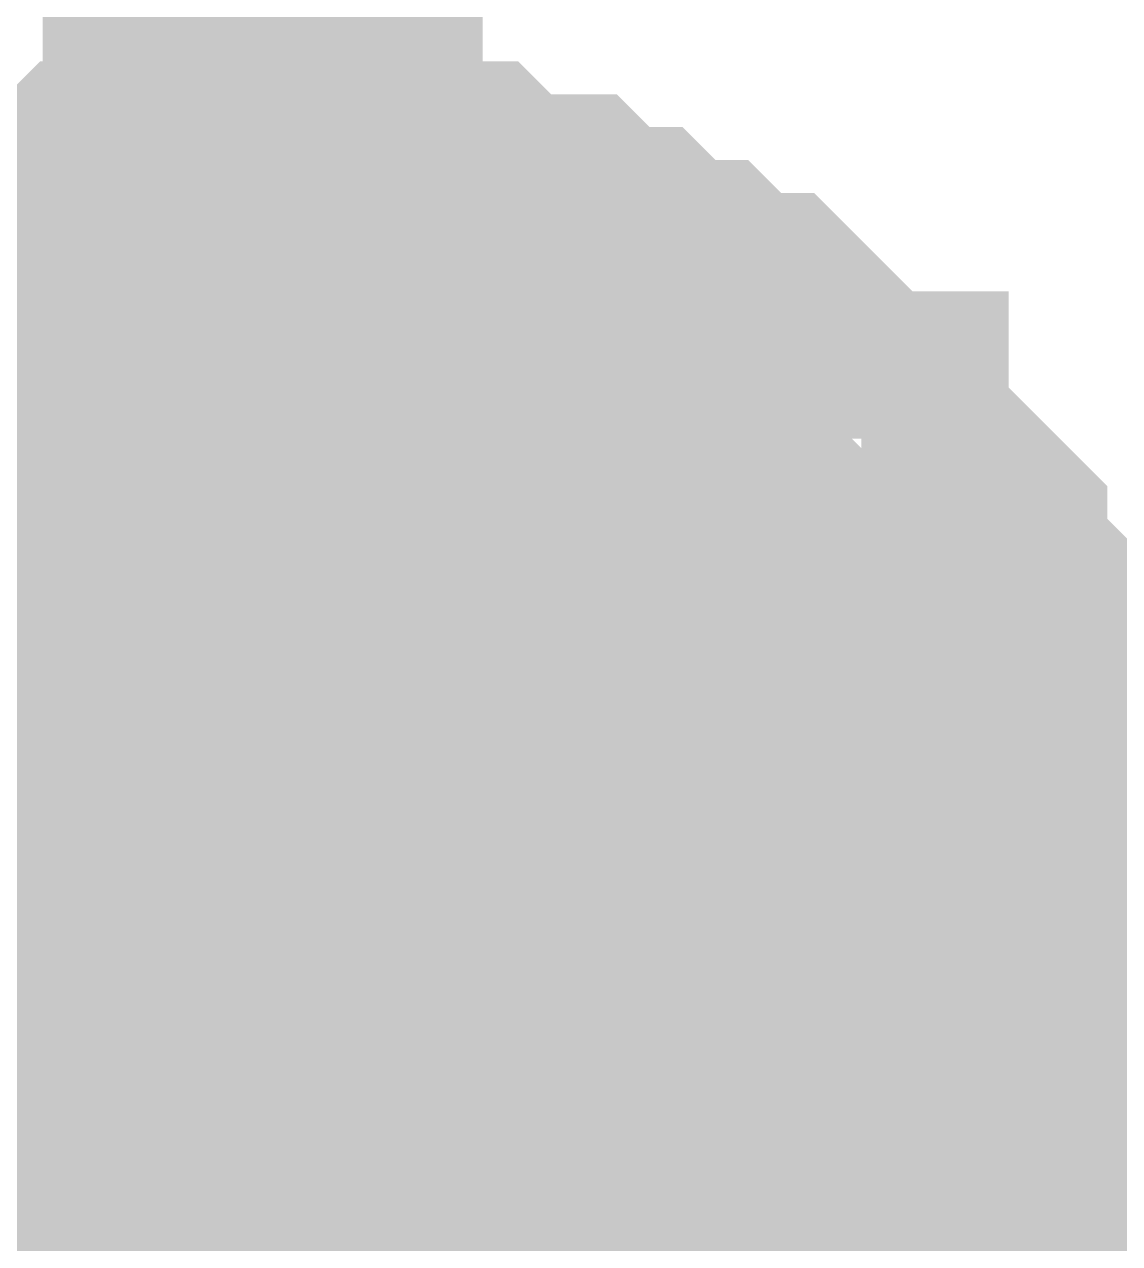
# Model space of a CAD drawing. Header units: inches. Extents: x 0 to 594, y 0 to 420.
# Drawn here: x 482.339 to 483.086, y 149.834 to 150.665 of the extents above; entities that cross this region are included whole.
import ezdxf

# ---------------------------------------------------------------- set-up
doc = ezdxf.new("R2010")
doc.units = ezdxf.units.IN
doc.layers.add('Sheet', color=255, linetype='Continuous')

msp = doc.modelspace()

# ---------------------------------------------------------------- linework, layer by layer
at = {"layer": 'Sheet'}
for points in [[(482.50181, 154.09556, 0.29972, 0.29972, 0), (482.50181, 149.9968, 0.29972, 0.29972, 0)], [(482.18824, 150.37756, 0.29972, 0.29972, 0), (482.21063, 150.39996, 0.29972, 0.29972, 0), (482.23303, 150.39996, 0.29972, 0.29972, 0), (482.25543, 150.42236, 0.29972, 0.29972, 0), (482.27783, 150.42236, 0.29972, 0.29972, 0), (482.30023, 150.44475, 0.29972, 0.29972, 0), (482.32263, 150.44475, 0.29972, 0.29972, 0), (482.32263, 150.46715, 0.29972, 0.29972, 0), (482.36742, 150.46715, 0.29972, 0.29972, 0), (482.38982, 150.46715, 0.29972, 0.29972, 0), (482.41222, 150.48955, 0.29972, 0.29972, 0), (482.43462, 150.48955, 0.29972, 0.29972, 0), (482.45701, 150.48955, 0.29972, 0.29972, 0), (482.47941, 150.48955, 0.29972, 0.29972, 0), (482.50181, 150.48955, 0.29972, 0.29972, 0)], [(482.18824, 150.37756, 0.29972, 0.29972, 0), (482.21063, 150.39996, 0.29972, 0.29972, 0), (482.23303, 150.39996, 0.29972, 0.29972, 0), (482.25543, 150.42236, 0.29972, 0.29972, 0), (482.27783, 150.42236, 0.29972, 0.29972, 0), (482.30023, 150.44475, 0.29972, 0.29972, 0), (482.32263, 150.44475, 0.29972, 0.29972, 0), (482.32263, 150.46715, 0.29972, 0.29972, 0), (482.36742, 150.46715, 0.29972, 0.29972, 0), (482.38982, 150.46715, 0.29972, 0.29972, 0), (482.41222, 150.48955, 0.29972, 0.29972, 0), (482.43462, 150.48955, 0.29972, 0.29972, 0), (482.45701, 150.48955, 0.29972, 0.29972, 0), (482.47941, 150.48955, 0.29972, 0.29972, 0), (482.50181, 150.48955, 0.29972, 0.29972, 0)], [(482.18824, 150.37756, 0.29972, 0.29972, 0), (482.21063, 150.39996, 0.29972, 0.29972, 0), (482.23303, 150.39996, 0.29972, 0.29972, 0), (482.25543, 150.42236, 0.29972, 0.29972, 0), (482.27783, 150.42236, 0.29972, 0.29972, 0), (482.30023, 150.44475, 0.29972, 0.29972, 0), (482.32263, 150.44475, 0.29972, 0.29972, 0), (482.32263, 150.46715, 0.29972, 0.29972, 0), (482.36742, 150.46715, 0.29972, 0.29972, 0), (482.38982, 150.46715, 0.29972, 0.29972, 0), (482.41222, 150.48955, 0.29972, 0.29972, 0), (482.43462, 150.48955, 0.29972, 0.29972, 0), (482.45701, 150.48955, 0.29972, 0.29972, 0), (482.47941, 150.48955, 0.29972, 0.29972, 0), (482.50181, 150.48955, 0.29972, 0.29972, 0)], [(482.18824, 150.37756, 0.29972, 0.29972, 0), (482.21063, 150.39996, 0.29972, 0.29972, 0), (482.23303, 150.39996, 0.29972, 0.29972, 0), (482.25543, 150.42236, 0.29972, 0.29972, 0), (482.27783, 150.42236, 0.29972, 0.29972, 0), (482.30023, 150.44475, 0.29972, 0.29972, 0), (482.32263, 150.44475, 0.29972, 0.29972, 0), (482.32263, 150.46715, 0.29972, 0.29972, 0), (482.36742, 150.46715, 0.29972, 0.29972, 0), (482.38982, 150.46715, 0.29972, 0.29972, 0), (482.41222, 150.48955, 0.29972, 0.29972, 0), (482.43462, 150.48955, 0.29972, 0.29972, 0), (482.45701, 150.48955, 0.29972, 0.29972, 0), (482.47941, 150.48955, 0.29972, 0.29972, 0), (482.50181, 150.48955, 0.29972, 0.29972, 0)], [(482.18824, 150.37756, 0.29972, 0.29972, 0), (482.21063, 150.39996, 0.29972, 0.29972, 0), (482.23303, 150.39996, 0.29972, 0.29972, 0), (482.25543, 150.42236, 0.29972, 0.29972, 0), (482.27783, 150.42236, 0.29972, 0.29972, 0), (482.30023, 150.44475, 0.29972, 0.29972, 0), (482.32263, 150.44475, 0.29972, 0.29972, 0), (482.32263, 150.46715, 0.29972, 0.29972, 0), (482.36742, 150.46715, 0.29972, 0.29972, 0), (482.38982, 150.46715, 0.29972, 0.29972, 0), (482.41222, 150.48955, 0.29972, 0.29972, 0), (482.43462, 150.48955, 0.29972, 0.29972, 0), (482.45701, 150.48955, 0.29972, 0.29972, 0), (482.47941, 150.48955, 0.29972, 0.29972, 0), (482.50181, 150.48955, 0.29972, 0.29972, 0)], [(482.50181, 150.48955, 0.29972, 0.29972, 0), (482.50181, 150.48955, 0.29972, 0.29972, 0)], [(482.50181, 150.48955, 0.29972, 0.29972, 0), (482.52421, 150.48955, 0.29972, 0.29972, 0), (482.54661, 150.48955, 0.29972, 0.29972, 0), (482.5914, 150.48955, 0.29972, 0.29972, 0), (482.6138, 150.48955, 0.29972, 0.29972, 0), (482.6362, 150.46715, 0.29972, 0.29972, 0), (482.6586, 150.46715, 0.29972, 0.29972, 0), (482.681, 150.46715, 0.29972, 0.29972, 0), (482.70339, 150.44475, 0.29972, 0.29972, 0), (482.72579, 150.44475, 0.29972, 0.29972, 0), (482.74819, 150.42236, 0.29972, 0.29972, 0), (482.77059, 150.42236, 0.29972, 0.29972, 0), (482.79299, 150.39996, 0.29972, 0.29972, 0), (482.81539, 150.39996, 0.29972, 0.29972, 0), (482.83778, 150.37756, 0.29972, 0.29972, 0), (482.86018, 150.35516, 0.29972, 0.29972, 0), (482.86018, 150.33276, 0.29972, 0.29972, 0), (482.88258, 150.33276, 0.29972, 0.29972, 0), (482.90498, 150.31037, 0.29972, 0.29972, 0), (482.92738, 150.28797, 0.29972, 0.29972, 0), (482.92738, 150.26557, 0.29972, 0.29972, 0), (482.94977, 150.24317, 0.29972, 0.29972, 0), (482.94977, 150.22078, 0.29972, 0.29972, 0), (482.97217, 150.19838, 0.29972, 0.29972, 0), (482.97217, 150.19838, 0.29972, 0.29972, 0), (482.99457, 150.17598, 0.29972, 0.29972, 0), (482.99457, 150.13119, 0.29972, 0.29972, 0), (482.99457, 150.10879, 0.29972, 0.29972, 0), (483.01697, 150.08639, 0.29972, 0.29972, 0), (483.01697, 150.06399, 0.29972, 0.29972, 0), (483.01697, 150.0416, 0.29972, 0.29972, 0), (483.01697, 150.0192, 0.29972, 0.29972, 0), (483.01697, 149.9968, 0.29972, 0.29972, 0)], [(482.50181, 150.48955, 0.29972, 0.29972, 0), (482.50181, 150.48955, 0.29972, 0.29972, 0)], [(482.50181, 150.48955, 0.29972, 0.29972, 0), (482.52421, 150.48955, 0.29972, 0.29972, 0), (482.54661, 150.48955, 0.29972, 0.29972, 0), (482.5914, 150.48955, 0.29972, 0.29972, 0), (482.6138, 150.48955, 0.29972, 0.29972, 0), (482.6362, 150.46715, 0.29972, 0.29972, 0), (482.6586, 150.46715, 0.29972, 0.29972, 0), (482.681, 150.46715, 0.29972, 0.29972, 0), (482.70339, 150.44475, 0.29972, 0.29972, 0), (482.72579, 150.44475, 0.29972, 0.29972, 0), (482.74819, 150.42236, 0.29972, 0.29972, 0), (482.77059, 150.42236, 0.29972, 0.29972, 0), (482.79299, 150.39996, 0.29972, 0.29972, 0), (482.81539, 150.39996, 0.29972, 0.29972, 0), (482.83778, 150.37756, 0.29972, 0.29972, 0), (482.86018, 150.35516, 0.29972, 0.29972, 0), (482.86018, 150.33276, 0.29972, 0.29972, 0), (482.88258, 150.33276, 0.29972, 0.29972, 0), (482.90498, 150.31037, 0.29972, 0.29972, 0), (482.92738, 150.28797, 0.29972, 0.29972, 0), (482.92738, 150.26557, 0.29972, 0.29972, 0), (482.94977, 150.24317, 0.29972, 0.29972, 0), (482.94977, 150.22078, 0.29972, 0.29972, 0), (482.97217, 150.19838, 0.29972, 0.29972, 0), (482.97217, 150.19838, 0.29972, 0.29972, 0), (482.99457, 150.17598, 0.29972, 0.29972, 0), (482.99457, 150.13119, 0.29972, 0.29972, 0), (482.99457, 150.10879, 0.29972, 0.29972, 0), (483.01697, 150.08639, 0.29972, 0.29972, 0), (483.01697, 150.06399, 0.29972, 0.29972, 0), (483.01697, 150.0416, 0.29972, 0.29972, 0), (483.01697, 150.0192, 0.29972, 0.29972, 0), (483.01697, 149.9968, 0.29972, 0.29972, 0)], [(482.50181, 150.48955, 0.29972, 0.29972, 0), (482.50181, 150.48955, 0.29972, 0.29972, 0)], [(482.50181, 150.48955, 0.29972, 0.29972, 0), (482.52421, 150.48955, 0.29972, 0.29972, 0), (482.54661, 150.48955, 0.29972, 0.29972, 0), (482.5914, 150.48955, 0.29972, 0.29972, 0), (482.6138, 150.48955, 0.29972, 0.29972, 0), (482.6362, 150.46715, 0.29972, 0.29972, 0), (482.6586, 150.46715, 0.29972, 0.29972, 0), (482.681, 150.46715, 0.29972, 0.29972, 0), (482.70339, 150.44475, 0.29972, 0.29972, 0), (482.72579, 150.44475, 0.29972, 0.29972, 0), (482.74819, 150.42236, 0.29972, 0.29972, 0), (482.77059, 150.42236, 0.29972, 0.29972, 0), (482.79299, 150.39996, 0.29972, 0.29972, 0), (482.81539, 150.39996, 0.29972, 0.29972, 0), (482.83778, 150.37756, 0.29972, 0.29972, 0), (482.86018, 150.35516, 0.29972, 0.29972, 0), (482.86018, 150.33276, 0.29972, 0.29972, 0), (482.88258, 150.33276, 0.29972, 0.29972, 0), (482.90498, 150.31037, 0.29972, 0.29972, 0), (482.92738, 150.28797, 0.29972, 0.29972, 0), (482.92738, 150.26557, 0.29972, 0.29972, 0), (482.94977, 150.24317, 0.29972, 0.29972, 0), (482.94977, 150.22078, 0.29972, 0.29972, 0), (482.97217, 150.19838, 0.29972, 0.29972, 0), (482.97217, 150.19838, 0.29972, 0.29972, 0), (482.99457, 150.17598, 0.29972, 0.29972, 0), (482.99457, 150.13119, 0.29972, 0.29972, 0), (482.99457, 150.10879, 0.29972, 0.29972, 0), (483.01697, 150.08639, 0.29972, 0.29972, 0), (483.01697, 150.06399, 0.29972, 0.29972, 0), (483.01697, 150.0416, 0.29972, 0.29972, 0), (483.01697, 150.0192, 0.29972, 0.29972, 0), (483.01697, 149.9968, 0.29972, 0.29972, 0)], [(482.50181, 150.48955, 0.29972, 0.29972, 0), (482.50181, 150.48955, 0.29972, 0.29972, 0)], [(482.50181, 150.48955, 0.29972, 0.29972, 0), (482.52421, 150.48955, 0.29972, 0.29972, 0), (482.54661, 150.48955, 0.29972, 0.29972, 0), (482.5914, 150.48955, 0.29972, 0.29972, 0), (482.6138, 150.48955, 0.29972, 0.29972, 0), (482.6362, 150.46715, 0.29972, 0.29972, 0), (482.6586, 150.46715, 0.29972, 0.29972, 0), (482.681, 150.46715, 0.29972, 0.29972, 0), (482.70339, 150.44475, 0.29972, 0.29972, 0), (482.72579, 150.44475, 0.29972, 0.29972, 0), (482.74819, 150.42236, 0.29972, 0.29972, 0), (482.77059, 150.42236, 0.29972, 0.29972, 0), (482.79299, 150.39996, 0.29972, 0.29972, 0), (482.81539, 150.39996, 0.29972, 0.29972, 0), (482.83778, 150.37756, 0.29972, 0.29972, 0), (482.86018, 150.35516, 0.29972, 0.29972, 0), (482.86018, 150.33276, 0.29972, 0.29972, 0), (482.88258, 150.33276, 0.29972, 0.29972, 0), (482.90498, 150.31037, 0.29972, 0.29972, 0), (482.92738, 150.28797, 0.29972, 0.29972, 0), (482.92738, 150.26557, 0.29972, 0.29972, 0), (482.94977, 150.24317, 0.29972, 0.29972, 0), (482.94977, 150.22078, 0.29972, 0.29972, 0), (482.97217, 150.19838, 0.29972, 0.29972, 0), (482.97217, 150.19838, 0.29972, 0.29972, 0), (482.99457, 150.17598, 0.29972, 0.29972, 0), (482.99457, 150.13119, 0.29972, 0.29972, 0), (482.99457, 150.10879, 0.29972, 0.29972, 0), (483.01697, 150.08639, 0.29972, 0.29972, 0), (483.01697, 150.06399, 0.29972, 0.29972, 0), (483.01697, 150.0416, 0.29972, 0.29972, 0), (483.01697, 150.0192, 0.29972, 0.29972, 0), (483.01697, 149.9968, 0.29972, 0.29972, 0)], [(482.50181, 150.48955, 0.29972, 0.29972, 0), (482.50181, 150.48955, 0.29972, 0.29972, 0)], [(482.50181, 150.48955, 0.29972, 0.29972, 0), (482.52421, 150.48955, 0.29972, 0.29972, 0), (482.54661, 150.48955, 0.29972, 0.29972, 0), (482.5914, 150.48955, 0.29972, 0.29972, 0), (482.6138, 150.48955, 0.29972, 0.29972, 0), (482.6362, 150.46715, 0.29972, 0.29972, 0), (482.6586, 150.46715, 0.29972, 0.29972, 0), (482.681, 150.46715, 0.29972, 0.29972, 0), (482.70339, 150.44475, 0.29972, 0.29972, 0), (482.72579, 150.44475, 0.29972, 0.29972, 0), (482.74819, 150.42236, 0.29972, 0.29972, 0), (482.77059, 150.42236, 0.29972, 0.29972, 0), (482.79299, 150.39996, 0.29972, 0.29972, 0), (482.81539, 150.39996, 0.29972, 0.29972, 0), (482.83778, 150.37756, 0.29972, 0.29972, 0), (482.86018, 150.35516, 0.29972, 0.29972, 0), (482.86018, 150.33276, 0.29972, 0.29972, 0), (482.88258, 150.33276, 0.29972, 0.29972, 0), (482.90498, 150.31037, 0.29972, 0.29972, 0), (482.92738, 150.28797, 0.29972, 0.29972, 0), (482.92738, 150.26557, 0.29972, 0.29972, 0), (482.94977, 150.24317, 0.29972, 0.29972, 0), (482.94977, 150.22078, 0.29972, 0.29972, 0), (482.97217, 150.19838, 0.29972, 0.29972, 0), (482.97217, 150.19838, 0.29972, 0.29972, 0), (482.99457, 150.17598, 0.29972, 0.29972, 0), (482.99457, 150.13119, 0.29972, 0.29972, 0), (482.99457, 150.10879, 0.29972, 0.29972, 0), (483.01697, 150.08639, 0.29972, 0.29972, 0), (483.01697, 150.06399, 0.29972, 0.29972, 0), (483.01697, 150.0416, 0.29972, 0.29972, 0), (483.01697, 150.0192, 0.29972, 0.29972, 0), (483.01697, 149.9968, 0.29972, 0.29972, 0)], [(482.27783, 150.42236, 0.09906, 0.09906, 0), (482.30023, 150.44475, 0.09906, 0.09906, 0), (482.32263, 150.44475, 0.09906, 0.09906, 0), (482.32263, 150.46715, 0.09906, 0.09906, 0), (482.36742, 150.46715, 0.09906, 0.09906, 0), (482.38982, 150.46715, 0.09906, 0.09906, 0), (482.41222, 150.48955, 0.09906, 0.09906, 0), (482.43462, 150.48955, 0.09906, 0.09906, 0), (482.45701, 150.48955, 0.09906, 0.09906, 0), (482.47941, 150.48955, 0.09906, 0.09906, 0), (482.50181, 150.48955, 0.09906, 0.09906, 0)], [(482.27783, 150.42236, 0.09906, 0.09906, 0), (482.30023, 150.44475, 0.09906, 0.09906, 0), (482.32263, 150.44475, 0.09906, 0.09906, 0), (482.32263, 150.46715, 0.09906, 0.09906, 0), (482.36742, 150.46715, 0.09906, 0.09906, 0), (482.38982, 150.46715, 0.09906, 0.09906, 0), (482.41222, 150.48955, 0.09906, 0.09906, 0), (482.43462, 150.48955, 0.09906, 0.09906, 0), (482.45701, 150.48955, 0.09906, 0.09906, 0), (482.47941, 150.48955, 0.09906, 0.09906, 0), (482.50181, 150.48955, 0.09906, 0.09906, 0)], [(482.27783, 150.42236, 0.09906, 0.09906, 0), (482.30023, 150.44475, 0.09906, 0.09906, 0), (482.32263, 150.44475, 0.09906, 0.09906, 0), (482.32263, 150.46715, 0.09906, 0.09906, 0), (482.36742, 150.46715, 0.09906, 0.09906, 0), (482.38982, 150.46715, 0.09906, 0.09906, 0), (482.41222, 150.48955, 0.09906, 0.09906, 0), (482.43462, 150.48955, 0.09906, 0.09906, 0), (482.45701, 150.48955, 0.09906, 0.09906, 0), (482.47941, 150.48955, 0.09906, 0.09906, 0), (482.50181, 150.48955, 0.09906, 0.09906, 0)], [(482.27783, 150.42236, 0.09906, 0.09906, 0), (482.30023, 150.44475, 0.09906, 0.09906, 0), (482.32263, 150.44475, 0.09906, 0.09906, 0), (482.32263, 150.46715, 0.09906, 0.09906, 0), (482.36742, 150.46715, 0.09906, 0.09906, 0), (482.38982, 150.46715, 0.09906, 0.09906, 0), (482.41222, 150.48955, 0.09906, 0.09906, 0), (482.43462, 150.48955, 0.09906, 0.09906, 0), (482.45701, 150.48955, 0.09906, 0.09906, 0), (482.47941, 150.48955, 0.09906, 0.09906, 0), (482.50181, 150.48955, 0.09906, 0.09906, 0)], [(482.27783, 150.42236, 0.09906, 0.09906, 0), (482.30023, 150.44475, 0.09906, 0.09906, 0), (482.32263, 150.44475, 0.09906, 0.09906, 0), (482.32263, 150.46715, 0.09906, 0.09906, 0), (482.36742, 150.46715, 0.09906, 0.09906, 0), (482.38982, 150.46715, 0.09906, 0.09906, 0), (482.41222, 150.48955, 0.09906, 0.09906, 0), (482.43462, 150.48955, 0.09906, 0.09906, 0), (482.45701, 150.48955, 0.09906, 0.09906, 0), (482.47941, 150.48955, 0.09906, 0.09906, 0), (482.50181, 150.48955, 0.09906, 0.09906, 0)], [(482.50181, 150.48955, 0.09906, 0.09906, 0), (482.50181, 150.48955, 0.09906, 0.09906, 0)], [(482.50181, 150.48955, 0.09906, 0.09906, 0), (482.52421, 150.48955, 0.09906, 0.09906, 0), (482.54661, 150.48955, 0.09906, 0.09906, 0), (482.5914, 150.48955, 0.09906, 0.09906, 0), (482.6138, 150.48955, 0.09906, 0.09906, 0), (482.6362, 150.46715, 0.09906, 0.09906, 0), (482.6586, 150.46715, 0.09906, 0.09906, 0), (482.681, 150.46715, 0.09906, 0.09906, 0), (482.70339, 150.44475, 0.09906, 0.09906, 0), (482.72579, 150.44475, 0.09906, 0.09906, 0), (482.74819, 150.42236, 0.09906, 0.09906, 0), (482.77059, 150.42236, 0.09906, 0.09906, 0), (482.79299, 150.39996, 0.09906, 0.09906, 0), (482.81539, 150.39996, 0.09906, 0.09906, 0), (482.83778, 150.37756, 0.09906, 0.09906, 0), (482.86018, 150.35516, 0.09906, 0.09906, 0), (482.86018, 150.33276, 0.09906, 0.09906, 0), (482.88258, 150.33276, 0.09906, 0.09906, 0), (482.90498, 150.31037, 0.09906, 0.09906, 0), (482.92738, 150.28797, 0.09906, 0.09906, 0), (482.92738, 150.26557, 0.09906, 0.09906, 0), (482.94977, 150.24317, 0.09906, 0.09906, 0), (482.94977, 150.22078, 0.09906, 0.09906, 0), (482.97217, 150.19838, 0.09906, 0.09906, 0), (482.97217, 150.19838, 0.09906, 0.09906, 0), (482.99457, 150.17598, 0.09906, 0.09906, 0), (482.99457, 150.13119, 0.09906, 0.09906, 0), (482.99457, 150.10879, 0.09906, 0.09906, 0), (483.01697, 150.08639, 0.09906, 0.09906, 0), (483.01697, 150.06399, 0.09906, 0.09906, 0), (483.01697, 150.0416, 0.09906, 0.09906, 0), (483.01697, 150.0192, 0.09906, 0.09906, 0), (483.01697, 149.9968, 0.09906, 0.09906, 0)], [(482.50181, 150.48955, 0.09906, 0.09906, 0), (482.50181, 150.48955, 0.09906, 0.09906, 0)], [(482.50181, 150.48955, 0.09906, 0.09906, 0), (482.52421, 150.48955, 0.09906, 0.09906, 0), (482.54661, 150.48955, 0.09906, 0.09906, 0), (482.5914, 150.48955, 0.09906, 0.09906, 0), (482.6138, 150.48955, 0.09906, 0.09906, 0), (482.6362, 150.46715, 0.09906, 0.09906, 0), (482.6586, 150.46715, 0.09906, 0.09906, 0), (482.681, 150.46715, 0.09906, 0.09906, 0), (482.70339, 150.44475, 0.09906, 0.09906, 0), (482.72579, 150.44475, 0.09906, 0.09906, 0), (482.74819, 150.42236, 0.09906, 0.09906, 0), (482.77059, 150.42236, 0.09906, 0.09906, 0), (482.79299, 150.39996, 0.09906, 0.09906, 0), (482.81539, 150.39996, 0.09906, 0.09906, 0), (482.83778, 150.37756, 0.09906, 0.09906, 0), (482.86018, 150.35516, 0.09906, 0.09906, 0), (482.86018, 150.33276, 0.09906, 0.09906, 0), (482.88258, 150.33276, 0.09906, 0.09906, 0), (482.90498, 150.31037, 0.09906, 0.09906, 0), (482.92738, 150.28797, 0.09906, 0.09906, 0), (482.92738, 150.26557, 0.09906, 0.09906, 0), (482.94977, 150.24317, 0.09906, 0.09906, 0), (482.94977, 150.22078, 0.09906, 0.09906, 0), (482.97217, 150.19838, 0.09906, 0.09906, 0), (482.97217, 150.19838, 0.09906, 0.09906, 0), (482.99457, 150.17598, 0.09906, 0.09906, 0), (482.99457, 150.13119, 0.09906, 0.09906, 0), (482.99457, 150.10879, 0.09906, 0.09906, 0), (483.01697, 150.08639, 0.09906, 0.09906, 0), (483.01697, 150.06399, 0.09906, 0.09906, 0), (483.01697, 150.0416, 0.09906, 0.09906, 0), (483.01697, 150.0192, 0.09906, 0.09906, 0), (483.01697, 149.9968, 0.09906, 0.09906, 0)], [(482.50181, 150.48955, 0.09906, 0.09906, 0), (482.50181, 150.48955, 0.09906, 0.09906, 0)], [(482.50181, 150.48955, 0.09906, 0.09906, 0), (482.52421, 150.48955, 0.09906, 0.09906, 0), (482.54661, 150.48955, 0.09906, 0.09906, 0), (482.5914, 150.48955, 0.09906, 0.09906, 0), (482.6138, 150.48955, 0.09906, 0.09906, 0), (482.6362, 150.46715, 0.09906, 0.09906, 0), (482.6586, 150.46715, 0.09906, 0.09906, 0), (482.681, 150.46715, 0.09906, 0.09906, 0), (482.70339, 150.44475, 0.09906, 0.09906, 0), (482.72579, 150.44475, 0.09906, 0.09906, 0), (482.74819, 150.42236, 0.09906, 0.09906, 0), (482.77059, 150.42236, 0.09906, 0.09906, 0), (482.79299, 150.39996, 0.09906, 0.09906, 0), (482.81539, 150.39996, 0.09906, 0.09906, 0), (482.83778, 150.37756, 0.09906, 0.09906, 0), (482.86018, 150.35516, 0.09906, 0.09906, 0), (482.86018, 150.33276, 0.09906, 0.09906, 0), (482.88258, 150.33276, 0.09906, 0.09906, 0), (482.90498, 150.31037, 0.09906, 0.09906, 0), (482.92738, 150.28797, 0.09906, 0.09906, 0), (482.92738, 150.26557, 0.09906, 0.09906, 0), (482.94977, 150.24317, 0.09906, 0.09906, 0), (482.94977, 150.22078, 0.09906, 0.09906, 0), (482.97217, 150.19838, 0.09906, 0.09906, 0), (482.97217, 150.19838, 0.09906, 0.09906, 0), (482.99457, 150.17598, 0.09906, 0.09906, 0), (482.99457, 150.13119, 0.09906, 0.09906, 0), (482.99457, 150.10879, 0.09906, 0.09906, 0), (483.01697, 150.08639, 0.09906, 0.09906, 0), (483.01697, 150.06399, 0.09906, 0.09906, 0), (483.01697, 150.0416, 0.09906, 0.09906, 0), (483.01697, 150.0192, 0.09906, 0.09906, 0), (483.01697, 149.9968, 0.09906, 0.09906, 0)], [(482.50181, 150.48955, 0.09906, 0.09906, 0), (482.50181, 150.48955, 0.09906, 0.09906, 0)], [(482.50181, 150.48955, 0.09906, 0.09906, 0), (482.52421, 150.48955, 0.09906, 0.09906, 0), (482.54661, 150.48955, 0.09906, 0.09906, 0), (482.5914, 150.48955, 0.09906, 0.09906, 0), (482.6138, 150.48955, 0.09906, 0.09906, 0), (482.6362, 150.46715, 0.09906, 0.09906, 0), (482.6586, 150.46715, 0.09906, 0.09906, 0), (482.681, 150.46715, 0.09906, 0.09906, 0), (482.70339, 150.44475, 0.09906, 0.09906, 0), (482.72579, 150.44475, 0.09906, 0.09906, 0), (482.74819, 150.42236, 0.09906, 0.09906, 0), (482.77059, 150.42236, 0.09906, 0.09906, 0), (482.79299, 150.39996, 0.09906, 0.09906, 0), (482.81539, 150.39996, 0.09906, 0.09906, 0), (482.83778, 150.37756, 0.09906, 0.09906, 0), (482.86018, 150.35516, 0.09906, 0.09906, 0), (482.86018, 150.33276, 0.09906, 0.09906, 0), (482.88258, 150.33276, 0.09906, 0.09906, 0), (482.90498, 150.31037, 0.09906, 0.09906, 0), (482.92738, 150.28797, 0.09906, 0.09906, 0), (482.92738, 150.26557, 0.09906, 0.09906, 0), (482.94977, 150.24317, 0.09906, 0.09906, 0), (482.94977, 150.22078, 0.09906, 0.09906, 0), (482.97217, 150.19838, 0.09906, 0.09906, 0), (482.97217, 150.19838, 0.09906, 0.09906, 0), (482.99457, 150.17598, 0.09906, 0.09906, 0), (482.99457, 150.13119, 0.09906, 0.09906, 0), (482.99457, 150.10879, 0.09906, 0.09906, 0), (483.01697, 150.08639, 0.09906, 0.09906, 0), (483.01697, 150.06399, 0.09906, 0.09906, 0), (483.01697, 150.0416, 0.09906, 0.09906, 0), (483.01697, 150.0192, 0.09906, 0.09906, 0), (483.01697, 149.9968, 0.09906, 0.09906, 0)], [(482.50181, 150.48955, 0.09906, 0.09906, 0), (482.50181, 150.48955, 0.09906, 0.09906, 0)], [(482.50181, 150.48955, 0.09906, 0.09906, 0), (482.52421, 150.48955, 0.09906, 0.09906, 0), (482.54661, 150.48955, 0.09906, 0.09906, 0), (482.5914, 150.48955, 0.09906, 0.09906, 0), (482.6138, 150.48955, 0.09906, 0.09906, 0), (482.6362, 150.46715, 0.09906, 0.09906, 0), (482.6586, 150.46715, 0.09906, 0.09906, 0), (482.681, 150.46715, 0.09906, 0.09906, 0), (482.70339, 150.44475, 0.09906, 0.09906, 0), (482.72579, 150.44475, 0.09906, 0.09906, 0), (482.74819, 150.42236, 0.09906, 0.09906, 0), (482.77059, 150.42236, 0.09906, 0.09906, 0), (482.79299, 150.39996, 0.09906, 0.09906, 0), (482.81539, 150.39996, 0.09906, 0.09906, 0), (482.83778, 150.37756, 0.09906, 0.09906, 0), (482.86018, 150.35516, 0.09906, 0.09906, 0), (482.86018, 150.33276, 0.09906, 0.09906, 0), (482.88258, 150.33276, 0.09906, 0.09906, 0), (482.90498, 150.31037, 0.09906, 0.09906, 0), (482.92738, 150.28797, 0.09906, 0.09906, 0), (482.92738, 150.26557, 0.09906, 0.09906, 0), (482.94977, 150.24317, 0.09906, 0.09906, 0), (482.94977, 150.22078, 0.09906, 0.09906, 0), (482.97217, 150.19838, 0.09906, 0.09906, 0), (482.97217, 150.19838, 0.09906, 0.09906, 0), (482.99457, 150.17598, 0.09906, 0.09906, 0), (482.99457, 150.13119, 0.09906, 0.09906, 0), (482.99457, 150.10879, 0.09906, 0.09906, 0), (483.01697, 150.08639, 0.09906, 0.09906, 0), (483.01697, 150.06399, 0.09906, 0.09906, 0), (483.01697, 150.0416, 0.09906, 0.09906, 0), (483.01697, 150.0192, 0.09906, 0.09906, 0), (483.01697, 149.9968, 0.09906, 0.09906, 0)], [(462.50023, 149.9968, 0.29972, 0.29972, 0), (470.00362, 149.9968, 0.29972, 0.29972, 0), (482.50181, 149.9968, 0.29972, 0.29972, 0), (490.0052, 149.9968, 0.29972, 0.29972, 0)], [(483.01697, 149.9968, 0.29972, 0.29972, 0), (483.01697, 149.9744, 0.29972, 0.29972, 0), (483.01697, 149.95201, 0.29972, 0.29972, 0), (483.01697, 149.90721, 0.29972, 0.29972, 0), (483.01697, 149.88481, 0.29972, 0.29972, 0), (482.99457, 149.86241, 0.29972, 0.29972, 0), (482.99457, 149.84002, 0.29972, 0.29972, 0), (482.99457, 149.81762, 0.29972, 0.29972, 0), (482.97217, 149.79522, 0.29972, 0.29972, 0), (482.97217, 149.77282, 0.29972, 0.29972, 0), (482.94977, 149.75043, 0.29972, 0.29972, 0), (482.94977, 149.72803, 0.29972, 0.29972, 0), (482.92738, 149.70563, 0.29972, 0.29972, 0), (482.92738, 149.68323, 0.29972, 0.29972, 0)], [(483.01697, 149.9968, 0.29972, 0.29972, 0), (483.01697, 149.9744, 0.29972, 0.29972, 0), (483.01697, 149.95201, 0.29972, 0.29972, 0), (483.01697, 149.90721, 0.29972, 0.29972, 0), (483.01697, 149.88481, 0.29972, 0.29972, 0), (482.99457, 149.86241, 0.29972, 0.29972, 0), (482.99457, 149.84002, 0.29972, 0.29972, 0), (482.99457, 149.81762, 0.29972, 0.29972, 0), (482.97217, 149.79522, 0.29972, 0.29972, 0), (482.97217, 149.77282, 0.29972, 0.29972, 0), (482.94977, 149.75043, 0.29972, 0.29972, 0), (482.94977, 149.72803, 0.29972, 0.29972, 0), (482.92738, 149.70563, 0.29972, 0.29972, 0), (482.92738, 149.68323, 0.29972, 0.29972, 0)], [(483.01697, 149.9968, 0.29972, 0.29972, 0), (483.01697, 149.9744, 0.29972, 0.29972, 0), (483.01697, 149.95201, 0.29972, 0.29972, 0), (483.01697, 149.90721, 0.29972, 0.29972, 0), (483.01697, 149.88481, 0.29972, 0.29972, 0), (482.99457, 149.86241, 0.29972, 0.29972, 0), (482.99457, 149.84002, 0.29972, 0.29972, 0), (482.99457, 149.81762, 0.29972, 0.29972, 0), (482.97217, 149.79522, 0.29972, 0.29972, 0), (482.97217, 149.77282, 0.29972, 0.29972, 0), (482.94977, 149.75043, 0.29972, 0.29972, 0), (482.94977, 149.72803, 0.29972, 0.29972, 0), (482.92738, 149.70563, 0.29972, 0.29972, 0), (482.92738, 149.68323, 0.29972, 0.29972, 0)], [(483.01697, 149.9968, 0.29972, 0.29972, 0), (483.01697, 149.9744, 0.29972, 0.29972, 0), (483.01697, 149.95201, 0.29972, 0.29972, 0), (483.01697, 149.90721, 0.29972, 0.29972, 0), (483.01697, 149.88481, 0.29972, 0.29972, 0), (482.99457, 149.86241, 0.29972, 0.29972, 0), (482.99457, 149.84002, 0.29972, 0.29972, 0), (482.99457, 149.81762, 0.29972, 0.29972, 0), (482.97217, 149.79522, 0.29972, 0.29972, 0), (482.97217, 149.77282, 0.29972, 0.29972, 0), (482.94977, 149.75043, 0.29972, 0.29972, 0), (482.94977, 149.72803, 0.29972, 0.29972, 0), (482.92738, 149.70563, 0.29972, 0.29972, 0), (482.92738, 149.68323, 0.29972, 0.29972, 0)], [(483.01697, 149.9968, 0.29972, 0.29972, 0), (483.01697, 149.9744, 0.29972, 0.29972, 0), (483.01697, 149.95201, 0.29972, 0.29972, 0), (483.01697, 149.90721, 0.29972, 0.29972, 0), (483.01697, 149.88481, 0.29972, 0.29972, 0), (482.99457, 149.86241, 0.29972, 0.29972, 0), (482.99457, 149.84002, 0.29972, 0.29972, 0), (482.99457, 149.81762, 0.29972, 0.29972, 0), (482.97217, 149.79522, 0.29972, 0.29972, 0), (482.97217, 149.77282, 0.29972, 0.29972, 0), (482.94977, 149.75043, 0.29972, 0.29972, 0), (482.94977, 149.72803, 0.29972, 0.29972, 0), (482.92738, 149.70563, 0.29972, 0.29972, 0), (482.92738, 149.68323, 0.29972, 0.29972, 0)], [(483.01697, 149.9968, 0.29972, 0.29972, 0), (483.01697, 149.9968, 0.29972, 0.29972, 0), (483.01697, 149.9968, 0.29972, 0.29972, 0), (483.01697, 149.9968, 0.29972, 0.29972, 0), (483.01697, 149.9968, 0.29972, 0.29972, 0), (483.01697, 149.9968, 0.29972, 0.29972, 0), (483.01697, 149.9968, 0.29972, 0.29972, 0), (483.01697, 149.9968, 0.29972, 0.29972, 0), (483.01697, 149.9968, 0.29972, 0.29972, 0), (483.01697, 149.9968, 0.29972, 0.29972, 0), (483.01697, 149.9968, 0.29972, 0.29972, 0), (483.01697, 149.9968, 0.29972, 0.29972, 0), (483.01697, 149.9968, 0.29972, 0.29972, 0), (483.01697, 149.9968, 0.29972, 0.29972, 0), (483.01697, 149.9968, 0.29972, 0.29972, 0), (483.01697, 149.9968, 0.29972, 0.29972, 0), (483.01697, 149.9968, 0.29972, 0.29972, 0), (483.01697, 149.9968, 0.29972, 0.29972, 0), (483.01697, 149.9968, 0.29972, 0.29972, 0), (483.01697, 149.9968, 0.29972, 0.29972, 0), (483.01697, 149.9968, 0.29972, 0.29972, 0), (483.01697, 149.9968, 0.29972, 0.29972, 0), (483.01697, 149.9968, 0.29972, 0.29972, 0), (483.01697, 149.9968, 0.29972, 0.29972, 0), (483.01697, 149.9968, 0.29972, 0.29972, 0), (483.01697, 149.9968, 0.29972, 0.29972, 0), (483.01697, 149.9968, 0.29972, 0.29972, 0), (483.01697, 149.9968, 0.29972, 0.29972, 0), (483.01697, 149.9968, 0.29972, 0.29972, 0), (483.01697, 149.9968, 0.29972, 0.29972, 0), (483.01697, 149.9968, 0.29972, 0.29972, 0), (483.01697, 149.9968, 0.29972, 0.29972, 0), (483.01697, 149.9968, 0.29972, 0.29972, 0)], [(483.01697, 149.9968, 0.29972, 0.29972, 0), (483.01697, 149.9968, 0.29972, 0.29972, 0)], [(483.01697, 149.9968, 0.29972, 0.29972, 0), (483.01697, 149.9968, 0.29972, 0.29972, 0), (483.01697, 149.9968, 0.29972, 0.29972, 0), (483.01697, 149.9968, 0.29972, 0.29972, 0), (483.01697, 149.9968, 0.29972, 0.29972, 0), (483.01697, 149.9968, 0.29972, 0.29972, 0), (483.01697, 149.9968, 0.29972, 0.29972, 0), (483.01697, 149.9968, 0.29972, 0.29972, 0), (483.01697, 149.9968, 0.29972, 0.29972, 0), (483.01697, 149.9968, 0.29972, 0.29972, 0), (483.01697, 149.9968, 0.29972, 0.29972, 0), (483.01697, 149.9968, 0.29972, 0.29972, 0), (483.01697, 149.9968, 0.29972, 0.29972, 0), (483.01697, 149.9968, 0.29972, 0.29972, 0), (483.01697, 149.9968, 0.29972, 0.29972, 0), (483.01697, 149.9968, 0.29972, 0.29972, 0), (483.01697, 149.9968, 0.29972, 0.29972, 0), (483.01697, 149.9968, 0.29972, 0.29972, 0), (483.01697, 149.9968, 0.29972, 0.29972, 0), (483.01697, 149.9968, 0.29972, 0.29972, 0), (483.01697, 149.9968, 0.29972, 0.29972, 0), (483.01697, 149.9968, 0.29972, 0.29972, 0), (483.01697, 149.9968, 0.29972, 0.29972, 0), (483.01697, 149.9968, 0.29972, 0.29972, 0), (483.01697, 149.9968, 0.29972, 0.29972, 0), (483.01697, 149.9968, 0.29972, 0.29972, 0), (483.01697, 149.9968, 0.29972, 0.29972, 0), (483.01697, 149.9968, 0.29972, 0.29972, 0), (483.01697, 149.9968, 0.29972, 0.29972, 0), (483.01697, 149.9968, 0.29972, 0.29972, 0), (483.01697, 149.9968, 0.29972, 0.29972, 0), (483.01697, 149.9968, 0.29972, 0.29972, 0), (483.01697, 149.9968, 0.29972, 0.29972, 0)], [(483.01697, 149.9968, 0.29972, 0.29972, 0), (483.01697, 149.9968, 0.29972, 0.29972, 0)], [(483.01697, 149.9968, 0.29972, 0.29972, 0), (483.01697, 149.9968, 0.29972, 0.29972, 0), (483.01697, 149.9968, 0.29972, 0.29972, 0), (483.01697, 149.9968, 0.29972, 0.29972, 0), (483.01697, 149.9968, 0.29972, 0.29972, 0), (483.01697, 149.9968, 0.29972, 0.29972, 0), (483.01697, 149.9968, 0.29972, 0.29972, 0), (483.01697, 149.9968, 0.29972, 0.29972, 0), (483.01697, 149.9968, 0.29972, 0.29972, 0), (483.01697, 149.9968, 0.29972, 0.29972, 0), (483.01697, 149.9968, 0.29972, 0.29972, 0), (483.01697, 149.9968, 0.29972, 0.29972, 0), (483.01697, 149.9968, 0.29972, 0.29972, 0), (483.01697, 149.9968, 0.29972, 0.29972, 0), (483.01697, 149.9968, 0.29972, 0.29972, 0), (483.01697, 149.9968, 0.29972, 0.29972, 0), (483.01697, 149.9968, 0.29972, 0.29972, 0), (483.01697, 149.9968, 0.29972, 0.29972, 0), (483.01697, 149.9968, 0.29972, 0.29972, 0), (483.01697, 149.9968, 0.29972, 0.29972, 0), (483.01697, 149.9968, 0.29972, 0.29972, 0), (483.01697, 149.9968, 0.29972, 0.29972, 0), (483.01697, 149.9968, 0.29972, 0.29972, 0), (483.01697, 149.9968, 0.29972, 0.29972, 0), (483.01697, 149.9968, 0.29972, 0.29972, 0), (483.01697, 149.9968, 0.29972, 0.29972, 0), (483.01697, 149.9968, 0.29972, 0.29972, 0), (483.01697, 149.9968, 0.29972, 0.29972, 0), (483.01697, 149.9968, 0.29972, 0.29972, 0), (483.01697, 149.9968, 0.29972, 0.29972, 0), (483.01697, 149.9968, 0.29972, 0.29972, 0), (483.01697, 149.9968, 0.29972, 0.29972, 0), (483.01697, 149.9968, 0.29972, 0.29972, 0)], [(483.01697, 149.9968, 0.29972, 0.29972, 0), (483.01697, 149.9968, 0.29972, 0.29972, 0)], [(483.01697, 149.9968, 0.29972, 0.29972, 0), (483.01697, 149.9968, 0.29972, 0.29972, 0), (483.01697, 149.9968, 0.29972, 0.29972, 0), (483.01697, 149.9968, 0.29972, 0.29972, 0), (483.01697, 149.9968, 0.29972, 0.29972, 0), (483.01697, 149.9968, 0.29972, 0.29972, 0), (483.01697, 149.9968, 0.29972, 0.29972, 0), (483.01697, 149.9968, 0.29972, 0.29972, 0), (483.01697, 149.9968, 0.29972, 0.29972, 0), (483.01697, 149.9968, 0.29972, 0.29972, 0), (483.01697, 149.9968, 0.29972, 0.29972, 0), (483.01697, 149.9968, 0.29972, 0.29972, 0), (483.01697, 149.9968, 0.29972, 0.29972, 0), (483.01697, 149.9968, 0.29972, 0.29972, 0), (483.01697, 149.9968, 0.29972, 0.29972, 0), (483.01697, 149.9968, 0.29972, 0.29972, 0), (483.01697, 149.9968, 0.29972, 0.29972, 0), (483.01697, 149.9968, 0.29972, 0.29972, 0), (483.01697, 149.9968, 0.29972, 0.29972, 0), (483.01697, 149.9968, 0.29972, 0.29972, 0), (483.01697, 149.9968, 0.29972, 0.29972, 0), (483.01697, 149.9968, 0.29972, 0.29972, 0), (483.01697, 149.9968, 0.29972, 0.29972, 0), (483.01697, 149.9968, 0.29972, 0.29972, 0), (483.01697, 149.9968, 0.29972, 0.29972, 0), (483.01697, 149.9968, 0.29972, 0.29972, 0), (483.01697, 149.9968, 0.29972, 0.29972, 0), (483.01697, 149.9968, 0.29972, 0.29972, 0), (483.01697, 149.9968, 0.29972, 0.29972, 0), (483.01697, 149.9968, 0.29972, 0.29972, 0), (483.01697, 149.9968, 0.29972, 0.29972, 0), (483.01697, 149.9968, 0.29972, 0.29972, 0), (483.01697, 149.9968, 0.29972, 0.29972, 0)], [(483.01697, 149.9968, 0.29972, 0.29972, 0), (483.01697, 149.9968, 0.29972, 0.29972, 0)], [(483.01697, 149.9968, 0.29972, 0.29972, 0), (483.01697, 149.9968, 0.29972, 0.29972, 0), (483.01697, 149.9968, 0.29972, 0.29972, 0), (483.01697, 149.9968, 0.29972, 0.29972, 0), (483.01697, 149.9968, 0.29972, 0.29972, 0), (483.01697, 149.9968, 0.29972, 0.29972, 0), (483.01697, 149.9968, 0.29972, 0.29972, 0), (483.01697, 149.9968, 0.29972, 0.29972, 0), (483.01697, 149.9968, 0.29972, 0.29972, 0), (483.01697, 149.9968, 0.29972, 0.29972, 0), (483.01697, 149.9968, 0.29972, 0.29972, 0), (483.01697, 149.9968, 0.29972, 0.29972, 0), (483.01697, 149.9968, 0.29972, 0.29972, 0), (483.01697, 149.9968, 0.29972, 0.29972, 0), (483.01697, 149.9968, 0.29972, 0.29972, 0), (483.01697, 149.9968, 0.29972, 0.29972, 0), (483.01697, 149.9968, 0.29972, 0.29972, 0), (483.01697, 149.9968, 0.29972, 0.29972, 0), (483.01697, 149.9968, 0.29972, 0.29972, 0), (483.01697, 149.9968, 0.29972, 0.29972, 0), (483.01697, 149.9968, 0.29972, 0.29972, 0), (483.01697, 149.9968, 0.29972, 0.29972, 0), (483.01697, 149.9968, 0.29972, 0.29972, 0), (483.01697, 149.9968, 0.29972, 0.29972, 0), (483.01697, 149.9968, 0.29972, 0.29972, 0), (483.01697, 149.9968, 0.29972, 0.29972, 0), (483.01697, 149.9968, 0.29972, 0.29972, 0), (483.01697, 149.9968, 0.29972, 0.29972, 0), (483.01697, 149.9968, 0.29972, 0.29972, 0), (483.01697, 149.9968, 0.29972, 0.29972, 0), (483.01697, 149.9968, 0.29972, 0.29972, 0), (483.01697, 149.9968, 0.29972, 0.29972, 0), (483.01697, 149.9968, 0.29972, 0.29972, 0)], [(483.01697, 149.9968, 0.29972, 0.29972, 0), (483.01697, 149.9968, 0.29972, 0.29972, 0)], [(483.01697, 149.9968, 0.09906, 0.09906, 0), (483.01697, 149.9744, 0.09906, 0.09906, 0), (483.01697, 149.95201, 0.09906, 0.09906, 0), (483.01697, 149.90721, 0.09906, 0.09906, 0), (483.01697, 149.88481, 0.09906, 0.09906, 0), (482.99457, 149.86241, 0.09906, 0.09906, 0), (482.99457, 149.84002, 0.09906, 0.09906, 0), (482.99457, 149.81762, 0.09906, 0.09906, 0), (482.97217, 149.79522, 0.09906, 0.09906, 0), (482.97217, 149.77282, 0.09906, 0.09906, 0)], [(483.01697, 149.9968, 0.09906, 0.09906, 0), (483.01697, 149.9744, 0.09906, 0.09906, 0), (483.01697, 149.95201, 0.09906, 0.09906, 0), (483.01697, 149.90721, 0.09906, 0.09906, 0), (483.01697, 149.88481, 0.09906, 0.09906, 0), (482.99457, 149.86241, 0.09906, 0.09906, 0), (482.99457, 149.84002, 0.09906, 0.09906, 0), (482.99457, 149.81762, 0.09906, 0.09906, 0), (482.97217, 149.79522, 0.09906, 0.09906, 0), (482.97217, 149.77282, 0.09906, 0.09906, 0)], [(483.01697, 149.9968, 0.09906, 0.09906, 0), (483.01697, 149.9744, 0.09906, 0.09906, 0), (483.01697, 149.95201, 0.09906, 0.09906, 0), (483.01697, 149.90721, 0.09906, 0.09906, 0), (483.01697, 149.88481, 0.09906, 0.09906, 0), (482.99457, 149.86241, 0.09906, 0.09906, 0), (482.99457, 149.84002, 0.09906, 0.09906, 0), (482.99457, 149.81762, 0.09906, 0.09906, 0), (482.97217, 149.79522, 0.09906, 0.09906, 0), (482.97217, 149.77282, 0.09906, 0.09906, 0)], [(483.01697, 149.9968, 0.09906, 0.09906, 0), (483.01697, 149.9744, 0.09906, 0.09906, 0), (483.01697, 149.95201, 0.09906, 0.09906, 0), (483.01697, 149.90721, 0.09906, 0.09906, 0), (483.01697, 149.88481, 0.09906, 0.09906, 0), (482.99457, 149.86241, 0.09906, 0.09906, 0), (482.99457, 149.84002, 0.09906, 0.09906, 0), (482.99457, 149.81762, 0.09906, 0.09906, 0), (482.97217, 149.79522, 0.09906, 0.09906, 0), (482.97217, 149.77282, 0.09906, 0.09906, 0)], [(483.01697, 149.9968, 0.09906, 0.09906, 0), (483.01697, 149.9744, 0.09906, 0.09906, 0), (483.01697, 149.95201, 0.09906, 0.09906, 0), (483.01697, 149.90721, 0.09906, 0.09906, 0), (483.01697, 149.88481, 0.09906, 0.09906, 0), (482.99457, 149.86241, 0.09906, 0.09906, 0), (482.99457, 149.84002, 0.09906, 0.09906, 0), (482.99457, 149.81762, 0.09906, 0.09906, 0), (482.97217, 149.79522, 0.09906, 0.09906, 0), (482.97217, 149.77282, 0.09906, 0.09906, 0)], [(483.01697, 149.9968, 0.09906, 0.09906, 0), (483.01697, 149.9968, 0.09906, 0.09906, 0), (483.01697, 149.9968, 0.09906, 0.09906, 0), (483.01697, 149.9968, 0.09906, 0.09906, 0), (483.01697, 149.9968, 0.09906, 0.09906, 0), (483.01697, 149.9968, 0.09906, 0.09906, 0), (483.01697, 149.9968, 0.09906, 0.09906, 0), (483.01697, 149.9968, 0.09906, 0.09906, 0), (483.01697, 149.9968, 0.09906, 0.09906, 0), (483.01697, 149.9968, 0.09906, 0.09906, 0), (483.01697, 149.9968, 0.09906, 0.09906, 0), (483.01697, 149.9968, 0.09906, 0.09906, 0), (483.01697, 149.9968, 0.09906, 0.09906, 0), (483.01697, 149.9968, 0.09906, 0.09906, 0), (483.01697, 149.9968, 0.09906, 0.09906, 0), (483.01697, 149.9968, 0.09906, 0.09906, 0), (483.01697, 149.9968, 0.09906, 0.09906, 0), (483.01697, 149.9968, 0.09906, 0.09906, 0), (483.01697, 149.9968, 0.09906, 0.09906, 0), (483.01697, 149.9968, 0.09906, 0.09906, 0), (483.01697, 149.9968, 0.09906, 0.09906, 0), (483.01697, 149.9968, 0.09906, 0.09906, 0), (483.01697, 149.9968, 0.09906, 0.09906, 0), (483.01697, 149.9968, 0.09906, 0.09906, 0), (483.01697, 149.9968, 0.09906, 0.09906, 0), (483.01697, 149.9968, 0.09906, 0.09906, 0), (483.01697, 149.9968, 0.09906, 0.09906, 0), (483.01697, 149.9968, 0.09906, 0.09906, 0), (483.01697, 149.9968, 0.09906, 0.09906, 0), (483.01697, 149.9968, 0.09906, 0.09906, 0), (483.01697, 149.9968, 0.09906, 0.09906, 0), (483.01697, 149.9968, 0.09906, 0.09906, 0), (483.01697, 149.9968, 0.09906, 0.09906, 0)], [(483.01697, 149.9968, 0.09906, 0.09906, 0), (483.01697, 149.9968, 0.09906, 0.09906, 0)], [(483.01697, 149.9968, 0.09906, 0.09906, 0), (483.01697, 149.9968, 0.09906, 0.09906, 0), (483.01697, 149.9968, 0.09906, 0.09906, 0), (483.01697, 149.9968, 0.09906, 0.09906, 0), (483.01697, 149.9968, 0.09906, 0.09906, 0), (483.01697, 149.9968, 0.09906, 0.09906, 0), (483.01697, 149.9968, 0.09906, 0.09906, 0), (483.01697, 149.9968, 0.09906, 0.09906, 0), (483.01697, 149.9968, 0.09906, 0.09906, 0), (483.01697, 149.9968, 0.09906, 0.09906, 0), (483.01697, 149.9968, 0.09906, 0.09906, 0), (483.01697, 149.9968, 0.09906, 0.09906, 0), (483.01697, 149.9968, 0.09906, 0.09906, 0), (483.01697, 149.9968, 0.09906, 0.09906, 0), (483.01697, 149.9968, 0.09906, 0.09906, 0), (483.01697, 149.9968, 0.09906, 0.09906, 0), (483.01697, 149.9968, 0.09906, 0.09906, 0), (483.01697, 149.9968, 0.09906, 0.09906, 0), (483.01697, 149.9968, 0.09906, 0.09906, 0), (483.01697, 149.9968, 0.09906, 0.09906, 0), (483.01697, 149.9968, 0.09906, 0.09906, 0), (483.01697, 149.9968, 0.09906, 0.09906, 0), (483.01697, 149.9968, 0.09906, 0.09906, 0), (483.01697, 149.9968, 0.09906, 0.09906, 0), (483.01697, 149.9968, 0.09906, 0.09906, 0), (483.01697, 149.9968, 0.09906, 0.09906, 0), (483.01697, 149.9968, 0.09906, 0.09906, 0), (483.01697, 149.9968, 0.09906, 0.09906, 0), (483.01697, 149.9968, 0.09906, 0.09906, 0), (483.01697, 149.9968, 0.09906, 0.09906, 0), (483.01697, 149.9968, 0.09906, 0.09906, 0), (483.01697, 149.9968, 0.09906, 0.09906, 0), (483.01697, 149.9968, 0.09906, 0.09906, 0)], [(483.01697, 149.9968, 0.09906, 0.09906, 0), (483.01697, 149.9968, 0.09906, 0.09906, 0)], [(483.01697, 149.9968, 0.09906, 0.09906, 0), (483.01697, 149.9968, 0.09906, 0.09906, 0), (483.01697, 149.9968, 0.09906, 0.09906, 0), (483.01697, 149.9968, 0.09906, 0.09906, 0), (483.01697, 149.9968, 0.09906, 0.09906, 0), (483.01697, 149.9968, 0.09906, 0.09906, 0), (483.01697, 149.9968, 0.09906, 0.09906, 0), (483.01697, 149.9968, 0.09906, 0.09906, 0), (483.01697, 149.9968, 0.09906, 0.09906, 0), (483.01697, 149.9968, 0.09906, 0.09906, 0), (483.01697, 149.9968, 0.09906, 0.09906, 0), (483.01697, 149.9968, 0.09906, 0.09906, 0), (483.01697, 149.9968, 0.09906, 0.09906, 0), (483.01697, 149.9968, 0.09906, 0.09906, 0), (483.01697, 149.9968, 0.09906, 0.09906, 0), (483.01697, 149.9968, 0.09906, 0.09906, 0), (483.01697, 149.9968, 0.09906, 0.09906, 0), (483.01697, 149.9968, 0.09906, 0.09906, 0), (483.01697, 149.9968, 0.09906, 0.09906, 0), (483.01697, 149.9968, 0.09906, 0.09906, 0), (483.01697, 149.9968, 0.09906, 0.09906, 0), (483.01697, 149.9968, 0.09906, 0.09906, 0), (483.01697, 149.9968, 0.09906, 0.09906, 0), (483.01697, 149.9968, 0.09906, 0.09906, 0), (483.01697, 149.9968, 0.09906, 0.09906, 0), (483.01697, 149.9968, 0.09906, 0.09906, 0), (483.01697, 149.9968, 0.09906, 0.09906, 0), (483.01697, 149.9968, 0.09906, 0.09906, 0), (483.01697, 149.9968, 0.09906, 0.09906, 0), (483.01697, 149.9968, 0.09906, 0.09906, 0), (483.01697, 149.9968, 0.09906, 0.09906, 0), (483.01697, 149.9968, 0.09906, 0.09906, 0), (483.01697, 149.9968, 0.09906, 0.09906, 0)], [(483.01697, 149.9968, 0.09906, 0.09906, 0), (483.01697, 149.9968, 0.09906, 0.09906, 0)], [(483.01697, 149.9968, 0.09906, 0.09906, 0), (483.01697, 149.9968, 0.09906, 0.09906, 0), (483.01697, 149.9968, 0.09906, 0.09906, 0), (483.01697, 149.9968, 0.09906, 0.09906, 0), (483.01697, 149.9968, 0.09906, 0.09906, 0), (483.01697, 149.9968, 0.09906, 0.09906, 0), (483.01697, 149.9968, 0.09906, 0.09906, 0), (483.01697, 149.9968, 0.09906, 0.09906, 0), (483.01697, 149.9968, 0.09906, 0.09906, 0), (483.01697, 149.9968, 0.09906, 0.09906, 0), (483.01697, 149.9968, 0.09906, 0.09906, 0), (483.01697, 149.9968, 0.09906, 0.09906, 0), (483.01697, 149.9968, 0.09906, 0.09906, 0), (483.01697, 149.9968, 0.09906, 0.09906, 0), (483.01697, 149.9968, 0.09906, 0.09906, 0), (483.01697, 149.9968, 0.09906, 0.09906, 0), (483.01697, 149.9968, 0.09906, 0.09906, 0), (483.01697, 149.9968, 0.09906, 0.09906, 0), (483.01697, 149.9968, 0.09906, 0.09906, 0), (483.01697, 149.9968, 0.09906, 0.09906, 0), (483.01697, 149.9968, 0.09906, 0.09906, 0), (483.01697, 149.9968, 0.09906, 0.09906, 0), (483.01697, 149.9968, 0.09906, 0.09906, 0), (483.01697, 149.9968, 0.09906, 0.09906, 0), (483.01697, 149.9968, 0.09906, 0.09906, 0), (483.01697, 149.9968, 0.09906, 0.09906, 0), (483.01697, 149.9968, 0.09906, 0.09906, 0), (483.01697, 149.9968, 0.09906, 0.09906, 0), (483.01697, 149.9968, 0.09906, 0.09906, 0), (483.01697, 149.9968, 0.09906, 0.09906, 0), (483.01697, 149.9968, 0.09906, 0.09906, 0), (483.01697, 149.9968, 0.09906, 0.09906, 0), (483.01697, 149.9968, 0.09906, 0.09906, 0)], [(483.01697, 149.9968, 0.09906, 0.09906, 0), (483.01697, 149.9968, 0.09906, 0.09906, 0)], [(483.01697, 149.9968, 0.09906, 0.09906, 0), (483.01697, 149.9968, 0.09906, 0.09906, 0), (483.01697, 149.9968, 0.09906, 0.09906, 0), (483.01697, 149.9968, 0.09906, 0.09906, 0), (483.01697, 149.9968, 0.09906, 0.09906, 0), (483.01697, 149.9968, 0.09906, 0.09906, 0), (483.01697, 149.9968, 0.09906, 0.09906, 0), (483.01697, 149.9968, 0.09906, 0.09906, 0), (483.01697, 149.9968, 0.09906, 0.09906, 0), (483.01697, 149.9968, 0.09906, 0.09906, 0), (483.01697, 149.9968, 0.09906, 0.09906, 0), (483.01697, 149.9968, 0.09906, 0.09906, 0), (483.01697, 149.9968, 0.09906, 0.09906, 0), (483.01697, 149.9968, 0.09906, 0.09906, 0), (483.01697, 149.9968, 0.09906, 0.09906, 0), (483.01697, 149.9968, 0.09906, 0.09906, 0), (483.01697, 149.9968, 0.09906, 0.09906, 0), (483.01697, 149.9968, 0.09906, 0.09906, 0), (483.01697, 149.9968, 0.09906, 0.09906, 0), (483.01697, 149.9968, 0.09906, 0.09906, 0), (483.01697, 149.9968, 0.09906, 0.09906, 0), (483.01697, 149.9968, 0.09906, 0.09906, 0), (483.01697, 149.9968, 0.09906, 0.09906, 0), (483.01697, 149.9968, 0.09906, 0.09906, 0), (483.01697, 149.9968, 0.09906, 0.09906, 0), (483.01697, 149.9968, 0.09906, 0.09906, 0), (483.01697, 149.9968, 0.09906, 0.09906, 0), (483.01697, 149.9968, 0.09906, 0.09906, 0), (483.01697, 149.9968, 0.09906, 0.09906, 0), (483.01697, 149.9968, 0.09906, 0.09906, 0), (483.01697, 149.9968, 0.09906, 0.09906, 0), (483.01697, 149.9968, 0.09906, 0.09906, 0), (483.01697, 149.9968, 0.09906, 0.09906, 0)], [(483.01697, 149.9968, 0.09906, 0.09906, 0), (483.01697, 149.9968, 0.09906, 0.09906, 0)]]:
    msp.add_lwpolyline(points, format="xyseb", dxfattribs=at)
msp.add_lwpolyline([(482.24602, 150, 0.508, 0.508, 1), (482.75402, 150, 0.508, 0.508, 1)], format="xyseb", close=True, dxfattribs=at)

doc.saveas('drawing.dxf')
